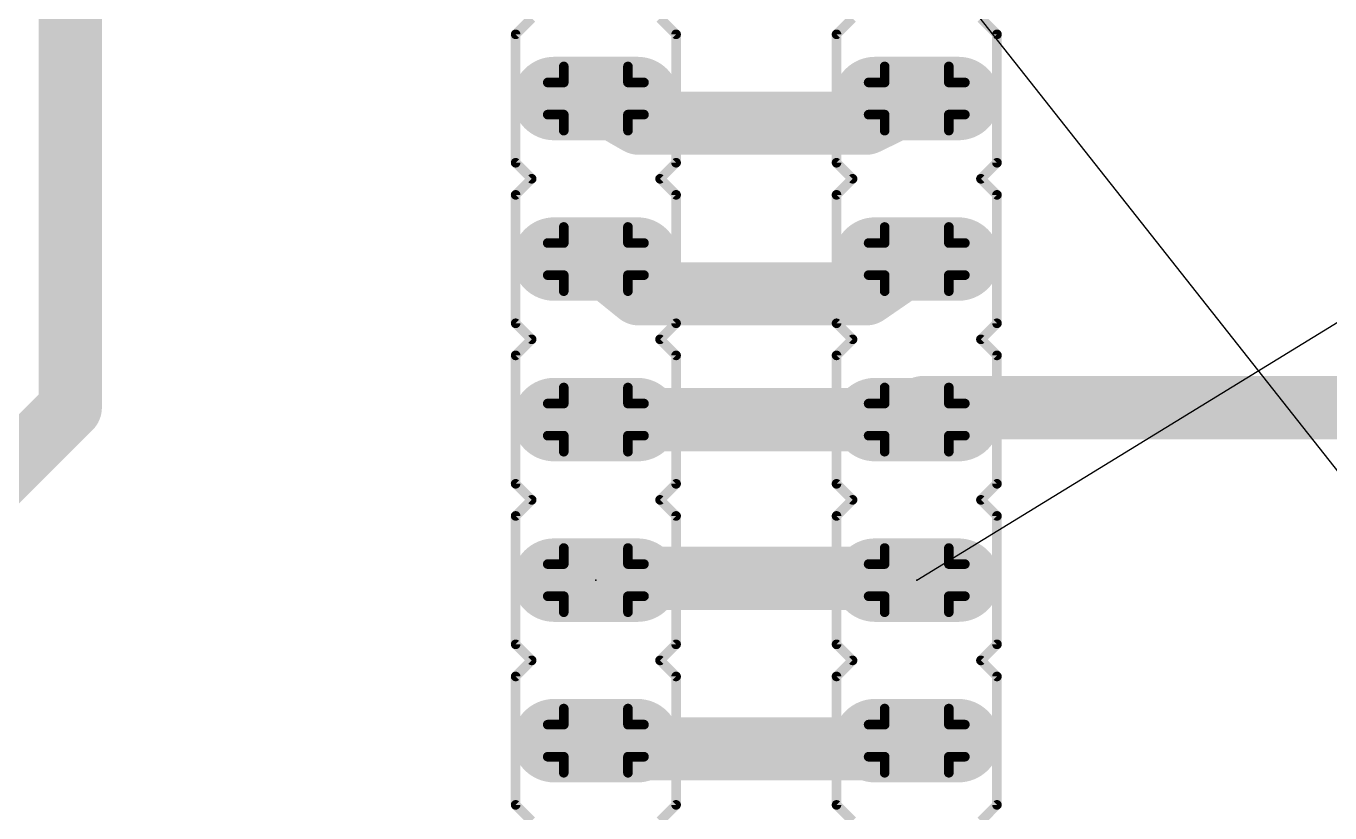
# Model space of a CAD drawing. Extents: x -1 to 132, y 0 to 67.
# Drawn here: x 40.7 to 61.34, y 25.99 to 38.44 of the extents above; entities that cross this region are included whole.
import ezdxf

# ---------------------------------------------------------------- set-up
doc = ezdxf.new("R2010")
doc.units = 0
for name, color, linetype in [('16', 132, 'CONTINUOUS'), ('17', 110, 'CONTINUOUS'), ('19', 53, 'CONTINUOUS'), ('21', 253, 'CONTINUOUS'), ('23', 53, 'CONTINUOUS'), ('51', 253, 'CONTINUOUS')]:
    doc.layers.add(name, color=color, linetype=linetype)

# ---------------------------------------------------------------- blocks, each defined once
blk = doc.blocks.new('RECT')
blk.add_solid([(-0.5, -0.5), (0.5, -0.5), (-0.5, 0.5), (0.5, 0.5)])
blk = doc.blocks.new('LONGP100')
at = {"const_width": 1}
blk.add_lwpolyline([(-0.5, 0), (0.5, 0)], dxfattribs=at)
at = {"const_width": 0.5}
for points in [[(-0.5, 0.25, 1), (-0.5, -0.25)], [(0.5, -0.25, 1), (0.5, 0.25)]]:
    blk.add_lwpolyline(points, format="xyb", dxfattribs=at)

msp = doc.modelspace()

# ---------------------------------------------------------------- linework, layer by layer
at = {"layer": '16', "const_width": 1}
for points in [[(41.4, 32.4), (41.4, 43.2)], [(50.4, 36.9), (49.72, 37.29)], [(54, 36.9), (54.8, 37.29)], [(54, 36.9), (50.4, 36.9)], [(50.4, 34.2), (49.72, 34.75)], [(54, 34.2), (54.8, 34.75)], [(54, 34.2), (50.4, 34.2)], [(36, 27), (41.4, 32.4)], [(54.71, 32.21), (54.9, 32.4)], [(54.9, 32.4), (54.8, 32.21)], [(64.8, 32.4), (54.9, 32.4)], [(49.72, 32.21), (54.71, 32.21)], [(50.4, 29.7), (49.72, 29.67)], [(54, 29.7), (50.4, 29.7)], [(54, 29.7), (54.8, 29.67)], [(50.4, 27), (49.72, 27.13)], [(54, 27), (50.4, 27)], [(54, 27), (54.8, 27.13)]]:
    msp.add_lwpolyline(points, dxfattribs=at)
at = {"layer": '16', "const_width": 0.5}
for points in [[(49.8444, 37.5069, 1), (49.5956, 37.0731)], [(54.9096, 37.0653, 1), (54.6904, 37.5147)], [(50.4, 37.15, 1), (50.4, 36.65)], [(50.2756, 36.6831, 1), (50.5244, 37.1169)], [(53.8904, 37.1247, 1), (54.1096, 36.6753)], [(54, 36.65, 1), (54, 37.15)], [(49.8772, 34.9444, 1), (49.5628, 34.5556)], [(54.9416, 34.544, 1), (54.6584, 34.956)], [(50.4, 34.45, 1), (50.4, 33.95)], [(54, 33.95, 1), (54, 34.45)], [(50.2428, 34.0056, 1), (50.5572, 34.3944)], [(53.8584, 34.406, 1), (54.1416, 33.994)], [(41.5768, 32.2232, 1), (41.2232, 32.5768)], [(54.9, 32.65, 1), (54.9, 32.15)], [(55.1212, 32.2836, 1), (54.6788, 32.5164)], [(55.0768, 32.2232, 1), (54.7232, 32.5768)], [(41.15, 32.4, 1), (41.65, 32.4)], [(49.72, 32.46, 1), (49.72, 31.96)], [(54.5332, 32.3868, 1), (54.8868, 32.0332)], [(54.71, 31.96, 1), (54.71, 32.46)], [(54.5788, 32.3264, 1), (55.0212, 32.0936)], [(49.709, 29.9198, 1), (49.731, 29.4202)], [(50.4, 29.95, 1), (50.4, 29.45)], [(50.411, 29.4502, 1), (50.389, 29.9498)], [(54.0094, 29.9498, 1), (53.9906, 29.4502)], [(54, 29.45, 1), (54, 29.95)], [(54.7906, 29.4202, 1), (54.8094, 29.9198)], [(49.7669, 27.3756, 1), (49.6731, 26.8844)], [(50.4, 27.25, 1), (50.4, 26.75)], [(50.3531, 26.7544, 1), (50.4469, 27.2456)], [(53.9599, 27.2468, 1), (54.0401, 26.7532)], [(54, 26.75, 1), (54, 27.25)], [(54.8401, 26.8832, 1), (54.7599, 27.3768)]]:
    msp.add_lwpolyline(points, format="xyb", dxfattribs=at)
at = {"layer": '19'}
for p, q in [((54.8, 39.83), (73.85, 15.7)), ((54.8, 29.67), (66.6, 36.9))]:
    msp.add_line(p, q, dxfattribs=at)
at = {"layer": '21', "const_width": 0.1524}
for points in [[(48.704, 38.56), (48.45, 38.306)], [(50.99, 38.306), (50.736, 38.56)], [(53.784, 38.56), (53.53, 38.306)], [(56.07, 38.306), (55.816, 38.56)], [(48.45, 38.306), (48.45, 36.274)], [(50.99, 36.274), (50.99, 38.306)], [(53.53, 38.306), (53.53, 36.274)], [(56.07, 36.274), (56.07, 38.306)], [(48.45, 36.274), (48.704, 36.02)], [(50.736, 36.02), (50.99, 36.274)], [(53.53, 36.274), (53.784, 36.02)], [(55.816, 36.02), (56.07, 36.274)], [(48.704, 36.02), (48.45, 35.766)], [(50.99, 35.766), (50.736, 36.02)], [(53.784, 36.02), (53.53, 35.766)], [(56.07, 35.766), (55.816, 36.02)], [(48.45, 35.766), (48.45, 33.734)], [(50.99, 33.734), (50.99, 35.766)], [(53.53, 35.766), (53.53, 33.734)], [(56.07, 33.734), (56.07, 35.766)], [(48.45, 33.734), (48.704, 33.48)], [(50.736, 33.48), (50.99, 33.734)], [(53.53, 33.734), (53.784, 33.48)], [(55.816, 33.48), (56.07, 33.734)], [(48.704, 33.48), (48.45, 33.226)], [(50.99, 33.226), (50.736, 33.48)], [(53.784, 33.48), (53.53, 33.226)], [(56.07, 33.226), (55.816, 33.48)], [(48.45, 33.226), (48.45, 31.194)], [(50.99, 31.194), (50.99, 33.226)], [(53.53, 33.226), (53.53, 31.194)], [(56.07, 31.194), (56.07, 33.226)], [(48.45, 31.194), (48.704, 30.94)], [(50.736, 30.94), (50.99, 31.194)], [(53.53, 31.194), (53.784, 30.94)], [(55.816, 30.94), (56.07, 31.194)], [(48.704, 30.94), (48.45, 30.686)], [(50.99, 30.686), (50.736, 30.94)], [(53.784, 30.94), (53.53, 30.686)], [(56.07, 30.686), (55.816, 30.94)], [(48.45, 30.686), (48.45, 28.654)], [(50.99, 28.654), (50.99, 30.686)], [(53.53, 30.686), (53.53, 28.654)], [(56.07, 28.654), (56.07, 30.686)], [(48.45, 28.654), (48.704, 28.4)], [(50.736, 28.4), (50.99, 28.654)], [(53.53, 28.654), (53.784, 28.4)], [(55.816, 28.4), (56.07, 28.654)], [(48.704, 28.4), (48.45, 28.146)], [(50.99, 28.146), (50.736, 28.4)], [(53.784, 28.4), (53.53, 28.146)], [(56.07, 28.146), (55.816, 28.4)], [(48.45, 28.146), (48.45, 26.114)], [(50.99, 26.114), (50.99, 28.146)], [(53.53, 28.146), (53.53, 26.114)], [(56.07, 26.114), (56.07, 28.146)], [(48.45, 26.114), (48.704, 25.86)], [(50.736, 25.86), (50.99, 26.114)], [(53.53, 26.114), (53.784, 25.86)], [(55.816, 25.86), (56.07, 26.114)]]:
    msp.add_lwpolyline(points, dxfattribs=at)
at = {"layer": '21', "const_width": 0.0762}
for points in [[(48.4881, 38.306, 1), (48.4119, 38.306)], [(48.4231, 38.3329, 1), (48.4769, 38.2791)], [(51.0281, 38.306, 1), (50.9519, 38.306)], [(50.9631, 38.2791, 1), (51.0169, 38.3329)], [(53.5681, 38.306, 1), (53.4919, 38.306)], [(53.5031, 38.3329, 1), (53.5569, 38.2791)], [(56.1081, 38.306, 1), (56.0319, 38.306)], [(56.0431, 38.2791, 1), (56.0969, 38.3329)], [(48.4769, 36.3009, 1), (48.4231, 36.2471)], [(51.0169, 36.2471, 1), (50.9631, 36.3009)], [(53.5569, 36.3009, 1), (53.5031, 36.2471)], [(56.0969, 36.2471, 1), (56.0431, 36.3009)], [(48.4119, 36.274, 1), (48.4881, 36.274)], [(50.9519, 36.274, 1), (51.0281, 36.274)], [(53.4919, 36.274, 1), (53.5681, 36.274)], [(56.0319, 36.274, 1), (56.1081, 36.274)], [(48.7309, 35.9931, 1), (48.6771, 36.0469)], [(48.6771, 35.9931, 1), (48.7309, 36.0469)], [(50.7629, 36.0469, 1), (50.7091, 35.9931)], [(50.7091, 36.0469, 1), (50.7629, 35.9931)], [(53.8109, 35.9931, 1), (53.7571, 36.0469)], [(53.7571, 35.9931, 1), (53.8109, 36.0469)], [(55.8429, 36.0469, 1), (55.7891, 35.9931)], [(55.7891, 36.0469, 1), (55.8429, 35.9931)], [(48.4881, 35.766, 1), (48.4119, 35.766)], [(48.4231, 35.7929, 1), (48.4769, 35.7391)], [(51.0281, 35.766, 1), (50.9519, 35.766)], [(50.9631, 35.7391, 1), (51.0169, 35.7929)], [(53.5681, 35.766, 1), (53.4919, 35.766)], [(53.5031, 35.7929, 1), (53.5569, 35.7391)], [(56.1081, 35.766, 1), (56.0319, 35.766)], [(56.0431, 35.7391, 1), (56.0969, 35.7929)], [(48.4119, 33.734, 1), (48.4881, 33.734)], [(48.4769, 33.7609, 1), (48.4231, 33.7071)], [(50.9519, 33.734, 1), (51.0281, 33.734)], [(51.0169, 33.7071, 1), (50.9631, 33.7609)], [(53.4919, 33.734, 1), (53.5681, 33.734)], [(53.5569, 33.7609, 1), (53.5031, 33.7071)], [(56.0319, 33.734, 1), (56.1081, 33.734)], [(56.0969, 33.7071, 1), (56.0431, 33.7609)], [(48.7309, 33.4531, 1), (48.6771, 33.5069)], [(48.6771, 33.4531, 1), (48.7309, 33.5069)], [(50.7629, 33.5069, 1), (50.7091, 33.4531)], [(50.7091, 33.5069, 1), (50.7629, 33.4531)], [(53.8109, 33.4531, 1), (53.7571, 33.5069)], [(53.7571, 33.4531, 1), (53.8109, 33.5069)], [(55.8429, 33.5069, 1), (55.7891, 33.4531)], [(55.7891, 33.5069, 1), (55.8429, 33.4531)], [(48.4881, 33.226, 1), (48.4119, 33.226)], [(48.4231, 33.2529, 1), (48.4769, 33.1991)], [(51.0281, 33.226, 1), (50.9519, 33.226)], [(50.9631, 33.1991, 1), (51.0169, 33.2529)], [(53.5681, 33.226, 1), (53.4919, 33.226)], [(53.5031, 33.2529, 1), (53.5569, 33.1991)], [(56.1081, 33.226, 1), (56.0319, 33.226)], [(56.0431, 33.1991, 1), (56.0969, 33.2529)], [(48.4119, 31.194, 1), (48.4881, 31.194)], [(48.4769, 31.2209, 1), (48.4231, 31.1671)], [(50.9519, 31.194, 1), (51.0281, 31.194)], [(51.0169, 31.1671, 1), (50.9631, 31.2209)], [(53.4919, 31.194, 1), (53.5681, 31.194)], [(53.5569, 31.2209, 1), (53.5031, 31.1671)], [(56.0319, 31.194, 1), (56.1081, 31.194)], [(56.0969, 31.1671, 1), (56.0431, 31.2209)], [(48.7309, 30.9131, 1), (48.6771, 30.9669)], [(48.6771, 30.9131, 1), (48.7309, 30.9669)], [(50.7629, 30.9669, 1), (50.7091, 30.9131)], [(50.7091, 30.9669, 1), (50.7629, 30.9131)], [(53.8109, 30.9131, 1), (53.7571, 30.9669)], [(53.7571, 30.9131, 1), (53.8109, 30.9669)], [(55.8429, 30.9669, 1), (55.7891, 30.9131)], [(55.7891, 30.9669, 1), (55.8429, 30.9131)], [(48.4881, 30.686, 1), (48.4119, 30.686)], [(51.0281, 30.686, 1), (50.9519, 30.686)], [(53.5681, 30.686, 1), (53.4919, 30.686)], [(56.1081, 30.686, 1), (56.0319, 30.686)], [(48.4231, 30.7129, 1), (48.4769, 30.6591)], [(50.9631, 30.6591, 1), (51.0169, 30.7129)], [(53.5031, 30.7129, 1), (53.5569, 30.6591)], [(56.0431, 30.6591, 1), (56.0969, 30.7129)], [(48.4119, 28.654, 1), (48.4881, 28.654)], [(48.4769, 28.6809, 1), (48.4231, 28.6271)], [(50.9519, 28.654, 1), (51.0281, 28.654)], [(51.0169, 28.6271, 1), (50.9631, 28.6809)], [(53.4919, 28.654, 1), (53.5681, 28.654)], [(53.5569, 28.6809, 1), (53.5031, 28.6271)], [(56.0319, 28.654, 1), (56.1081, 28.654)], [(56.0969, 28.6271, 1), (56.0431, 28.6809)], [(48.7309, 28.3731, 1), (48.6771, 28.4269)], [(48.6771, 28.3731, 1), (48.7309, 28.4269)], [(50.7629, 28.4269, 1), (50.7091, 28.3731)], [(50.7091, 28.4269, 1), (50.7629, 28.3731)], [(53.8109, 28.3731, 1), (53.7571, 28.4269)], [(53.7571, 28.3731, 1), (53.8109, 28.4269)], [(55.8429, 28.4269, 1), (55.7891, 28.3731)], [(55.7891, 28.4269, 1), (55.8429, 28.3731)], [(48.4881, 28.146, 1), (48.4119, 28.146)], [(48.4231, 28.1729, 1), (48.4769, 28.1191)], [(51.0281, 28.146, 1), (50.9519, 28.146)], [(50.9631, 28.1191, 1), (51.0169, 28.1729)], [(53.5681, 28.146, 1), (53.4919, 28.146)], [(53.5031, 28.1729, 1), (53.5569, 28.1191)], [(56.1081, 28.146, 1), (56.0319, 28.146)], [(56.0431, 28.1191, 1), (56.0969, 28.1729)], [(48.4119, 26.114, 1), (48.4881, 26.114)], [(48.4769, 26.1409, 1), (48.4231, 26.0871)], [(50.9519, 26.114, 1), (51.0281, 26.114)], [(51.0169, 26.0871, 1), (50.9631, 26.1409)], [(53.4919, 26.114, 1), (53.5681, 26.114)], [(53.5569, 26.1409, 1), (53.5031, 26.0871)], [(56.0319, 26.114, 1), (56.1081, 26.114)], [(56.0969, 26.0871, 1), (56.0431, 26.1409)]]:
    msp.add_lwpolyline(points, format="xyb", dxfattribs=at)
at = {"layer": '23'}
for p in [(49.72, 29.67), (54.8, 29.67)]:
    msp.add_point(p, dxfattribs=at)
at = {"layer": '51', "const_width": 0.1524}
for points in [[(50.228, 37.798), (49.212, 37.798)], [(49.212, 37.798), (49.212, 37.544)], [(50.228, 37.544), (50.228, 37.798)], [(55.308, 37.798), (54.292, 37.798)], [(54.292, 37.798), (54.292, 37.544)], [(55.308, 37.544), (55.308, 37.798)], [(49.212, 37.544), (48.958, 37.544)], [(48.958, 37.544), (48.958, 37.036)], [(50.482, 37.544), (50.228, 37.544)], [(50.482, 37.036), (50.482, 37.544)], [(54.292, 37.544), (54.038, 37.544)], [(54.038, 37.544), (54.038, 37.036)], [(55.562, 37.544), (55.308, 37.544)], [(55.562, 37.036), (55.562, 37.544)], [(48.958, 37.036), (49.212, 37.036)], [(49.212, 37.036), (49.212, 36.782)], [(50.228, 36.782), (50.228, 37.036)], [(50.228, 37.036), (50.482, 37.036)], [(54.038, 37.036), (54.292, 37.036)], [(54.292, 37.036), (54.292, 36.782)], [(55.308, 36.782), (55.308, 37.036)], [(55.308, 37.036), (55.562, 37.036)], [(49.212, 36.782), (50.228, 36.782)], [(54.292, 36.782), (55.308, 36.782)], [(50.228, 35.258), (49.212, 35.258)], [(49.212, 35.258), (49.212, 35.004)], [(50.228, 35.004), (50.228, 35.258)], [(55.308, 35.258), (54.292, 35.258)], [(54.292, 35.258), (54.292, 35.004)], [(55.308, 35.004), (55.308, 35.258)], [(49.212, 35.004), (48.958, 35.004)], [(48.958, 35.004), (48.958, 34.496)], [(50.482, 35.004), (50.228, 35.004)], [(50.482, 34.496), (50.482, 35.004)], [(54.292, 35.004), (54.038, 35.004)], [(54.038, 35.004), (54.038, 34.496)], [(55.562, 35.004), (55.308, 35.004)], [(55.562, 34.496), (55.562, 35.004)], [(48.958, 34.496), (49.212, 34.496)], [(49.212, 34.496), (49.212, 34.242)], [(50.228, 34.242), (50.228, 34.496)], [(50.228, 34.496), (50.482, 34.496)], [(54.038, 34.496), (54.292, 34.496)], [(54.292, 34.496), (54.292, 34.242)], [(55.308, 34.242), (55.308, 34.496)], [(55.308, 34.496), (55.562, 34.496)], [(49.212, 34.242), (50.228, 34.242)], [(54.292, 34.242), (55.308, 34.242)], [(50.228, 32.718), (49.212, 32.718)], [(49.212, 32.718), (49.212, 32.464)], [(50.228, 32.464), (50.228, 32.718)], [(55.308, 32.718), (54.292, 32.718)], [(54.292, 32.718), (54.292, 32.464)], [(55.308, 32.464), (55.308, 32.718)], [(49.212, 32.464), (48.958, 32.464)], [(48.958, 32.464), (48.958, 31.956)], [(50.482, 32.464), (50.228, 32.464)], [(50.482, 31.956), (50.482, 32.464)], [(54.292, 32.464), (54.038, 32.464)], [(54.038, 32.464), (54.038, 31.956)], [(55.562, 32.464), (55.308, 32.464)], [(55.562, 31.956), (55.562, 32.464)], [(48.958, 31.956), (49.212, 31.956)], [(49.212, 31.956), (49.212, 31.702)], [(50.228, 31.702), (50.228, 31.956)], [(50.228, 31.956), (50.482, 31.956)], [(54.038, 31.956), (54.292, 31.956)], [(54.292, 31.956), (54.292, 31.702)], [(55.308, 31.702), (55.308, 31.956)], [(55.308, 31.956), (55.562, 31.956)], [(49.212, 31.702), (50.228, 31.702)], [(54.292, 31.702), (55.308, 31.702)], [(50.228, 30.178), (49.212, 30.178)], [(49.212, 30.178), (49.212, 29.924)], [(50.228, 29.924), (50.228, 30.178)], [(55.308, 30.178), (54.292, 30.178)], [(54.292, 30.178), (54.292, 29.924)], [(55.308, 29.924), (55.308, 30.178)], [(49.212, 29.924), (48.958, 29.924)], [(48.958, 29.924), (48.958, 29.416)], [(50.482, 29.924), (50.228, 29.924)], [(50.482, 29.416), (50.482, 29.924)], [(54.292, 29.924), (54.038, 29.924)], [(54.038, 29.924), (54.038, 29.416)], [(55.562, 29.924), (55.308, 29.924)], [(55.562, 29.416), (55.562, 29.924)], [(48.958, 29.416), (49.212, 29.416)], [(49.212, 29.416), (49.212, 29.162)], [(50.228, 29.162), (50.228, 29.416)], [(50.228, 29.416), (50.482, 29.416)], [(54.038, 29.416), (54.292, 29.416)], [(54.292, 29.416), (54.292, 29.162)], [(55.308, 29.162), (55.308, 29.416)], [(55.308, 29.416), (55.562, 29.416)], [(49.212, 29.162), (50.228, 29.162)], [(54.292, 29.162), (55.308, 29.162)], [(50.228, 27.638), (49.212, 27.638)], [(49.212, 27.638), (49.212, 27.384)], [(50.228, 27.384), (50.228, 27.638)], [(55.308, 27.638), (54.292, 27.638)], [(54.292, 27.638), (54.292, 27.384)], [(55.308, 27.384), (55.308, 27.638)], [(49.212, 27.384), (48.958, 27.384)], [(48.958, 27.384), (48.958, 26.876)], [(50.482, 27.384), (50.228, 27.384)], [(50.482, 26.876), (50.482, 27.384)], [(54.292, 27.384), (54.038, 27.384)], [(54.038, 27.384), (54.038, 26.876)], [(55.562, 27.384), (55.308, 27.384)], [(55.562, 26.876), (55.562, 27.384)], [(48.958, 26.876), (49.212, 26.876)], [(49.212, 26.876), (49.212, 26.622)], [(50.228, 26.622), (50.228, 26.876)], [(50.228, 26.876), (50.482, 26.876)], [(54.038, 26.876), (54.292, 26.876)], [(54.292, 26.876), (54.292, 26.622)], [(55.308, 26.622), (55.308, 26.876)], [(55.308, 26.876), (55.562, 26.876)], [(49.212, 26.622), (50.228, 26.622)], [(54.292, 26.622), (55.308, 26.622)]]:
    msp.add_lwpolyline(points, dxfattribs=at)
at = {"layer": '51', "const_width": 0.0762}
for points in [[(49.212, 37.8361, 1), (49.212, 37.7599)], [(49.2501, 37.798, 1), (49.1739, 37.798)], [(50.2661, 37.798, 1), (50.1899, 37.798)], [(50.228, 37.7599, 1), (50.228, 37.8361)], [(54.292, 37.8361, 1), (54.292, 37.7599)], [(54.3301, 37.798, 1), (54.2539, 37.798)], [(55.3461, 37.798, 1), (55.2699, 37.798)], [(55.308, 37.7599, 1), (55.308, 37.8361)], [(48.958, 37.5821, 1), (48.958, 37.5059)], [(48.9961, 37.544, 1), (48.9199, 37.544)], [(49.1739, 37.544, 1), (49.2501, 37.544)], [(49.212, 37.5059, 1), (49.212, 37.5821)], [(50.228, 37.5821, 1), (50.228, 37.5059)], [(50.1899, 37.544, 1), (50.2661, 37.544)], [(50.5201, 37.544, 1), (50.4439, 37.544)], [(50.482, 37.5059, 1), (50.482, 37.5821)], [(54.038, 37.5821, 1), (54.038, 37.5059)], [(54.0761, 37.544, 1), (53.9999, 37.544)], [(54.2539, 37.544, 1), (54.3301, 37.544)], [(54.292, 37.5059, 1), (54.292, 37.5821)], [(55.308, 37.5821, 1), (55.308, 37.5059)], [(55.2699, 37.544, 1), (55.3461, 37.544)], [(55.6001, 37.544, 1), (55.5239, 37.544)], [(55.562, 37.5059, 1), (55.562, 37.5821)], [(48.958, 37.0741, 1), (48.958, 36.9979)], [(48.9199, 37.036, 1), (48.9961, 37.036)], [(49.2501, 37.036, 1), (49.1739, 37.036)], [(49.212, 36.9979, 1), (49.212, 37.0741)], [(50.2661, 37.036, 1), (50.1899, 37.036)], [(50.228, 37.0741, 1), (50.228, 36.9979)], [(50.4439, 37.036, 1), (50.5201, 37.036)], [(50.482, 36.9979, 1), (50.482, 37.0741)], [(54.038, 37.0741, 1), (54.038, 36.9979)], [(53.9999, 37.036, 1), (54.0761, 37.036)], [(54.3301, 37.036, 1), (54.2539, 37.036)], [(54.292, 36.9979, 1), (54.292, 37.0741)], [(55.3461, 37.036, 1), (55.2699, 37.036)], [(55.308, 37.0741, 1), (55.308, 36.9979)], [(55.5239, 37.036, 1), (55.6001, 37.036)], [(55.562, 36.9979, 1), (55.562, 37.0741)], [(49.212, 36.8201, 1), (49.212, 36.7439)], [(49.1739, 36.782, 1), (49.2501, 36.782)], [(50.1899, 36.782, 1), (50.2661, 36.782)], [(50.228, 36.7439, 1), (50.228, 36.8201)], [(54.292, 36.8201, 1), (54.292, 36.7439)], [(54.2539, 36.782, 1), (54.3301, 36.782)], [(55.2699, 36.782, 1), (55.3461, 36.782)], [(55.308, 36.7439, 1), (55.308, 36.8201)], [(49.212, 35.2961, 1), (49.212, 35.2199)], [(49.2501, 35.258, 1), (49.1739, 35.258)], [(50.2661, 35.258, 1), (50.1899, 35.258)], [(50.228, 35.2199, 1), (50.228, 35.2961)], [(54.292, 35.2961, 1), (54.292, 35.2199)], [(54.3301, 35.258, 1), (54.2539, 35.258)], [(55.3461, 35.258, 1), (55.2699, 35.258)], [(55.308, 35.2199, 1), (55.308, 35.2961)], [(48.958, 35.0421, 1), (48.958, 34.9659)], [(48.9961, 35.004, 1), (48.9199, 35.004)], [(49.1739, 35.004, 1), (49.2501, 35.004)], [(49.212, 34.9659, 1), (49.212, 35.0421)], [(50.228, 35.0421, 1), (50.228, 34.9659)], [(50.1899, 35.004, 1), (50.2661, 35.004)], [(50.5201, 35.004, 1), (50.4439, 35.004)], [(50.482, 34.9659, 1), (50.482, 35.0421)], [(54.038, 35.0421, 1), (54.038, 34.9659)], [(54.0761, 35.004, 1), (53.9999, 35.004)], [(54.2539, 35.004, 1), (54.3301, 35.004)], [(54.292, 34.9659, 1), (54.292, 35.0421)], [(55.308, 35.0421, 1), (55.308, 34.9659)], [(55.2699, 35.004, 1), (55.3461, 35.004)], [(55.6001, 35.004, 1), (55.5239, 35.004)], [(55.562, 34.9659, 1), (55.562, 35.0421)], [(48.958, 34.5341, 1), (48.958, 34.4579)], [(48.9199, 34.496, 1), (48.9961, 34.496)], [(49.2501, 34.496, 1), (49.1739, 34.496)], [(49.212, 34.4579, 1), (49.212, 34.5341)], [(50.2661, 34.496, 1), (50.1899, 34.496)], [(50.228, 34.5341, 1), (50.228, 34.4579)], [(50.4439, 34.496, 1), (50.5201, 34.496)], [(50.482, 34.4579, 1), (50.482, 34.5341)], [(54.038, 34.5341, 1), (54.038, 34.4579)], [(53.9999, 34.496, 1), (54.0761, 34.496)], [(54.3301, 34.496, 1), (54.2539, 34.496)], [(54.292, 34.4579, 1), (54.292, 34.5341)], [(55.3461, 34.496, 1), (55.2699, 34.496)], [(55.308, 34.5341, 1), (55.308, 34.4579)], [(55.5239, 34.496, 1), (55.6001, 34.496)], [(55.562, 34.4579, 1), (55.562, 34.5341)], [(49.212, 34.2801, 1), (49.212, 34.2039)], [(49.1739, 34.242, 1), (49.2501, 34.242)], [(50.1899, 34.242, 1), (50.2661, 34.242)], [(50.228, 34.2039, 1), (50.228, 34.2801)], [(54.292, 34.2801, 1), (54.292, 34.2039)], [(54.2539, 34.242, 1), (54.3301, 34.242)], [(55.2699, 34.242, 1), (55.3461, 34.242)], [(55.308, 34.2039, 1), (55.308, 34.2801)], [(49.212, 32.7561, 1), (49.212, 32.6799)], [(49.2501, 32.718, 1), (49.1739, 32.718)], [(50.2661, 32.718, 1), (50.1899, 32.718)], [(50.228, 32.6799, 1), (50.228, 32.7561)], [(54.292, 32.7561, 1), (54.292, 32.6799)], [(54.3301, 32.718, 1), (54.2539, 32.718)], [(55.3461, 32.718, 1), (55.2699, 32.718)], [(55.308, 32.6799, 1), (55.308, 32.7561)], [(48.958, 32.5021, 1), (48.958, 32.4259)], [(48.9961, 32.464, 1), (48.9199, 32.464)], [(49.1739, 32.464, 1), (49.2501, 32.464)], [(49.212, 32.4259, 1), (49.212, 32.5021)], [(50.228, 32.5021, 1), (50.228, 32.4259)], [(50.1899, 32.464, 1), (50.2661, 32.464)], [(50.5201, 32.464, 1), (50.4439, 32.464)], [(50.482, 32.4259, 1), (50.482, 32.5021)], [(54.038, 32.5021, 1), (54.038, 32.4259)], [(54.0761, 32.464, 1), (53.9999, 32.464)], [(54.2539, 32.464, 1), (54.3301, 32.464)], [(54.292, 32.4259, 1), (54.292, 32.5021)], [(55.308, 32.5021, 1), (55.308, 32.4259)], [(55.2699, 32.464, 1), (55.3461, 32.464)], [(55.6001, 32.464, 1), (55.5239, 32.464)], [(55.562, 32.4259, 1), (55.562, 32.5021)], [(48.958, 31.9941, 1), (48.958, 31.9179)], [(49.2501, 31.956, 1), (49.1739, 31.956)], [(49.212, 31.9179, 1), (49.212, 31.9941)], [(50.2661, 31.956, 1), (50.1899, 31.956)], [(50.228, 31.9941, 1), (50.228, 31.9179)], [(50.482, 31.9179, 1), (50.482, 31.9941)], [(54.038, 31.9941, 1), (54.038, 31.9179)], [(54.3301, 31.956, 1), (54.2539, 31.956)], [(54.292, 31.9179, 1), (54.292, 31.9941)], [(55.3461, 31.956, 1), (55.2699, 31.956)], [(55.308, 31.9941, 1), (55.308, 31.9179)], [(55.562, 31.9179, 1), (55.562, 31.9941)], [(48.9199, 31.956, 1), (48.9961, 31.956)], [(50.4439, 31.956, 1), (50.5201, 31.956)], [(53.9999, 31.956, 1), (54.0761, 31.956)], [(55.5239, 31.956, 1), (55.6001, 31.956)], [(49.212, 31.7401, 1), (49.212, 31.6639)], [(49.1739, 31.702, 1), (49.2501, 31.702)], [(50.1899, 31.702, 1), (50.2661, 31.702)], [(50.228, 31.6639, 1), (50.228, 31.7401)], [(54.292, 31.7401, 1), (54.292, 31.6639)], [(54.2539, 31.702, 1), (54.3301, 31.702)], [(55.2699, 31.702, 1), (55.3461, 31.702)], [(55.308, 31.6639, 1), (55.308, 31.7401)], [(49.212, 30.2161, 1), (49.212, 30.1399)], [(49.2501, 30.178, 1), (49.1739, 30.178)], [(50.2661, 30.178, 1), (50.1899, 30.178)], [(50.228, 30.1399, 1), (50.228, 30.2161)], [(54.292, 30.2161, 1), (54.292, 30.1399)], [(54.3301, 30.178, 1), (54.2539, 30.178)], [(55.3461, 30.178, 1), (55.2699, 30.178)], [(55.308, 30.1399, 1), (55.308, 30.2161)], [(48.958, 29.9621, 1), (48.958, 29.8859)], [(48.9961, 29.924, 1), (48.9199, 29.924)], [(49.1739, 29.924, 1), (49.2501, 29.924)], [(49.212, 29.8859, 1), (49.212, 29.9621)], [(50.228, 29.9621, 1), (50.228, 29.8859)], [(50.1899, 29.924, 1), (50.2661, 29.924)], [(50.5201, 29.924, 1), (50.4439, 29.924)], [(50.482, 29.8859, 1), (50.482, 29.9621)], [(54.038, 29.9621, 1), (54.038, 29.8859)], [(54.0761, 29.924, 1), (53.9999, 29.924)], [(54.2539, 29.924, 1), (54.3301, 29.924)], [(54.292, 29.8859, 1), (54.292, 29.9621)], [(55.308, 29.9621, 1), (55.308, 29.8859)], [(55.2699, 29.924, 1), (55.3461, 29.924)], [(55.6001, 29.924, 1), (55.5239, 29.924)], [(55.562, 29.8859, 1), (55.562, 29.9621)], [(48.958, 29.4541, 1), (48.958, 29.3779)], [(48.9199, 29.416, 1), (48.9961, 29.416)], [(49.2501, 29.416, 1), (49.1739, 29.416)], [(49.212, 29.3779, 1), (49.212, 29.4541)], [(50.2661, 29.416, 1), (50.1899, 29.416)], [(50.228, 29.4541, 1), (50.228, 29.3779)], [(50.4439, 29.416, 1), (50.5201, 29.416)], [(50.482, 29.3779, 1), (50.482, 29.4541)], [(54.038, 29.4541, 1), (54.038, 29.3779)], [(53.9999, 29.416, 1), (54.0761, 29.416)], [(54.3301, 29.416, 1), (54.2539, 29.416)], [(54.292, 29.3779, 1), (54.292, 29.4541)], [(55.3461, 29.416, 1), (55.2699, 29.416)], [(55.308, 29.4541, 1), (55.308, 29.3779)], [(55.5239, 29.416, 1), (55.6001, 29.416)], [(55.562, 29.3779, 1), (55.562, 29.4541)], [(49.212, 29.2001, 1), (49.212, 29.1239)], [(49.1739, 29.162, 1), (49.2501, 29.162)], [(50.1899, 29.162, 1), (50.2661, 29.162)], [(50.228, 29.1239, 1), (50.228, 29.2001)], [(54.292, 29.2001, 1), (54.292, 29.1239)], [(54.2539, 29.162, 1), (54.3301, 29.162)], [(55.2699, 29.162, 1), (55.3461, 29.162)], [(55.308, 29.1239, 1), (55.308, 29.2001)], [(49.212, 27.6761, 1), (49.212, 27.5999)], [(49.2501, 27.638, 1), (49.1739, 27.638)], [(50.2661, 27.638, 1), (50.1899, 27.638)], [(50.228, 27.5999, 1), (50.228, 27.6761)], [(54.292, 27.6761, 1), (54.292, 27.5999)], [(54.3301, 27.638, 1), (54.2539, 27.638)], [(55.3461, 27.638, 1), (55.2699, 27.638)], [(55.308, 27.5999, 1), (55.308, 27.6761)], [(48.958, 27.4221, 1), (48.958, 27.3459)], [(48.9961, 27.384, 1), (48.9199, 27.384)], [(49.212, 27.3459, 1), (49.212, 27.4221)], [(50.228, 27.4221, 1), (50.228, 27.3459)], [(50.5201, 27.384, 1), (50.4439, 27.384)], [(50.482, 27.3459, 1), (50.482, 27.4221)], [(54.038, 27.4221, 1), (54.038, 27.3459)], [(54.0761, 27.384, 1), (53.9999, 27.384)], [(54.292, 27.3459, 1), (54.292, 27.4221)], [(55.308, 27.4221, 1), (55.308, 27.3459)], [(55.6001, 27.384, 1), (55.5239, 27.384)], [(55.562, 27.3459, 1), (55.562, 27.4221)], [(49.1739, 27.384, 1), (49.2501, 27.384)], [(50.1899, 27.384, 1), (50.2661, 27.384)], [(54.2539, 27.384, 1), (54.3301, 27.384)], [(55.2699, 27.384, 1), (55.3461, 27.384)], [(48.958, 26.9141, 1), (48.958, 26.8379)], [(48.9199, 26.876, 1), (48.9961, 26.876)], [(49.2501, 26.876, 1), (49.1739, 26.876)], [(49.212, 26.8379, 1), (49.212, 26.9141)], [(50.2661, 26.876, 1), (50.1899, 26.876)], [(50.228, 26.9141, 1), (50.228, 26.8379)], [(50.4439, 26.876, 1), (50.5201, 26.876)], [(50.482, 26.8379, 1), (50.482, 26.9141)], [(54.038, 26.9141, 1), (54.038, 26.8379)], [(53.9999, 26.876, 1), (54.0761, 26.876)], [(54.3301, 26.876, 1), (54.2539, 26.876)], [(54.292, 26.8379, 1), (54.292, 26.9141)], [(55.3461, 26.876, 1), (55.2699, 26.876)], [(55.308, 26.9141, 1), (55.308, 26.8379)], [(55.5239, 26.876, 1), (55.6001, 26.876)], [(55.562, 26.8379, 1), (55.562, 26.9141)], [(49.212, 26.6601, 1), (49.212, 26.5839)], [(49.1739, 26.622, 1), (49.2501, 26.622)], [(50.1899, 26.622, 1), (50.2661, 26.622)], [(50.228, 26.5839, 1), (50.228, 26.6601)], [(54.292, 26.6601, 1), (54.292, 26.5839)], [(54.2539, 26.622, 1), (54.3301, 26.622)], [(55.2699, 26.622, 1), (55.3461, 26.622)], [(55.308, 26.5839, 1), (55.308, 26.6601)]]:
    msp.add_lwpolyline(points, format="xyb", dxfattribs=at)

# ---------------------------------------------------------------- block references
at = {"layer": '17', "xscale": 1.3208, "yscale": 1.3208, "rotation": 180}
for p in [(49.72, 37.29), (49.72, 37.29), (49.72, 34.75), (49.72, 34.75), (49.72, 32.21), (49.72, 32.21), (49.72, 29.67), (49.72, 29.67), (49.72, 27.13), (49.72, 27.13)]:
    msp.add_blockref('LONGP100', p, dxfattribs=at)
at = {"layer": '17', "xscale": 1.3208, "yscale": 1.3208}
for p in [(54.8, 37.29), (54.8, 37.29), (54.8, 34.75), (54.8, 34.75), (54.8, 32.21), (54.8, 32.21), (54.8, 29.67), (54.8, 29.67), (54.8, 27.13), (54.8, 27.13)]:
    msp.add_blockref('LONGP100', p, dxfattribs=at)
at = {"layer": '51', "xscale": 0.254, "yscale": 0.508}
for p, rotation in [((49.212, 37.29), 90), ((50.228, 37.29), 90), ((54.292, 37.29), 270), ((55.308, 37.29), 270), ((49.212, 34.75), 90), ((50.228, 34.75), 90), ((54.292, 34.75), 270), ((55.308, 34.75), 270), ((49.212, 32.21), 90), ((50.228, 32.21), 90), ((54.292, 32.21), 270), ((55.308, 32.21), 270), ((49.212, 29.67), 90), ((50.228, 29.67), 90), ((54.292, 29.67), 270), ((55.308, 29.67), 270), ((49.212, 27.13), 90), ((50.228, 27.13), 90), ((54.292, 27.13), 270), ((55.308, 27.13), 270)]:
    msp.add_blockref('RECT', p, dxfattribs=dict(at, rotation=rotation))

doc.saveas('drawing.dxf')
